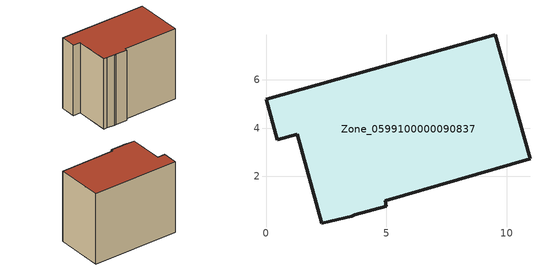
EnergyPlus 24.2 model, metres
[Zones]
Zone_0599100000090837
 floor ground (C_G): 1.29,3.75 0.47,3.52 0,5.21 9.53,7.88 10.97,2.72 4.96,0.99 5,0.75 3.69,0.41 3.57,0.34 2.66,0.14 2.32,0.04 z0
 wall outside (C_F): 9.53,7.88 0,5.21 0.47,3.52 1.29,3.75 2.32,0.04 2.66,0.14 3.57,0.34 3.69,0.41 5,0.75 4.96,0.99 10.97,2.72 9.53,7.88 z0:8.11
 roof outside (C_R): 2.32,0.04 2.66,0.14 3.57,0.34 3.69,0.41 5,0.75 4.96,0.99 10.97,2.72 9.53,7.88 0,5.21 0.47,3.52 1.29,3.75 z8.11
[BUILDING]
Pand.0599100000090837: North Axis=0; Terrain=City; Loads Convergence Tolerance Value=0.04; Temperature Convergence Tolerance Value=0.4; Solar Distribution=FullExterior; Maximum Number of Warmup Days=25; Minimum Number of Warmup Days=1
[Site:Location]
Rotterdam.The.Hague.AP_ZH_NLD Design_Conditions: Latitude=51.96; Longitude=4.45; Time Zone=1; Elevation=-4.5
[SITE:GROUNDTEMPERATURE:BUILDINGSURFACE]
18, 18, 18, 18, 18, 18, 18, 18, 18, 18, 18, 18
[MATERIAL] Thermal Absorptance=0.9; Solar Absorptance=0.7; Visible Absorptance=0.7
Name | Roughness | Thickness | Conductivity | Density | Specific Heat
G.TI.1975-1991 | MediumSmooth | 0.15 | 0.288461 | 540 | 1210
F.TI.1975-1991 | Rough | 0.3 | 0.230769 | 1920 | 840
R.TI.1975-1991 | MediumRough | 0.2 | 0.153846 | 1500 | 1000
[CONSTRUCTION]
C_G: G.TI.1975-1991
C_F: F.TI.1975-1991
C_R: R.TI.1975-1991
[ZONE]
Zone_0599100000090837: Type=1; Multiplier=1; Ceiling Height=Autocalculate; Volume=Autocalculate; Floor Area=autocalculate; Part of Total Floor Area=Yes
[ZONEINFILTRATION:DESIGNFLOWRATE]
Infil_Zone_0599100000090837: Zone or ZoneList or Space or SpaceList=Zone_0599100000090837; Schedule=AlwaysOn; Design Flow Rate Calculation Method=Flow/Area; Flow Rate per Floor Area=0.003; Constant Term Coefficient=1; Temperature Term Coefficient=0; Velocity Term Coefficient=0; Velocity Squared Term Coefficient=0
[HVACTEMPLATE:ZONE:IDEALLOADSAIRSYSTEM]
Zone_0599100000090837: Maximum Heating Supply Air Temperature=50; Minimum Cooling Supply Air Temperature=13; Maximum Heating Supply Air Humidity Ratio=0.0156; Minimum Cooling Supply Air Humidity Ratio=0.0077; Heating Limit=NoLimit; Cooling Limit=NoLimit; Dehumidification Control Type=ConstantSensibleHeatRatio; Cooling Sensible Heat Ratio=0.7; Dehumidification Setpoint=60; Humidification Control Type=None; Humidification Setpoint=30; Outdoor Air Method=None; Outdoor Air Flow Rate per Person=0.00944; Outdoor Air Flow Rate per Zone Floor Area=0; Outdoor Air Flow Rate per Zone=0; Demand Controlled Ventilation Type=None; Outdoor Air Economizer Type=NoEconomizer; Heat Recovery Type=None; Sensible Heat Recovery Effectiveness=0.7; Latent Heat Recovery Effectiveness=0.65
[ZONECONTROL:THERMOSTAT]
ThermostatControl_Zone_0599100000090837: Zone or ZoneList=Zone_0599100000090837; Control Type Schedule=DualSetpointControlType; Control 1=Thermostat_Zone_0599100000090837; Temperature Difference Between Cutout And Setpoint=0
[THERMOSTATSETPOINT:DUALSETPOINT]
Thermostat_Zone_0599100000090837: Heating Setpoint Temperature Schedule=HeatingSetpoint_Zone_0599100000090837; Cooling Setpoint Temperature Schedule=CoolingSetpoint_Zone_0599100000090837
[SCHEDULE:COMPACT]
HeatingSetpoint_Zone_0599100000090837: Through: 12/31, For: AllDays, Until: 24:00, 21
CoolingSetpoint_Zone_0599100000090837: Through: 12/31, For: AllDays, Until: 24:00, 24
DualSetpointControlType: Through: 12/31, For: AllDays, Until: 24:00, 4
AlwaysOn: Through: 12/31, For: AllDays, Until: 24:00, 1
